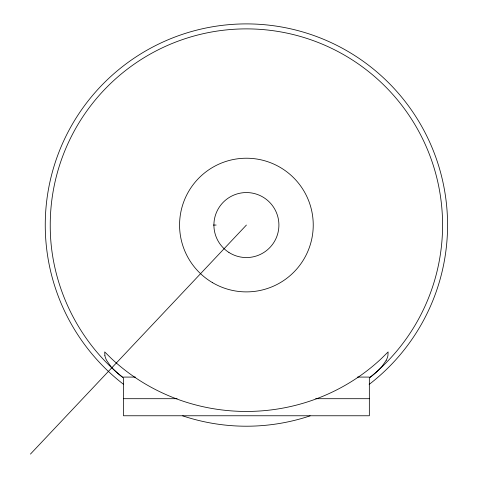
<?xml version="1.0" encoding="UTF-8"?>
<svg xmlns="http://www.w3.org/2000/svg" width="478" height="478" viewBox="0 0 478 478"><rect width="100%" height="100%" fill="white"/><g stroke="black" fill="none" stroke-linecap="round" stroke-linejoin="round"><path stroke-width="0.72" d="M386.176 360.37L382.215 366.154A390.024 99.281 0 0 1 370.02 377.351M30.437 454.1L246.409 225.054M213.343 225.054L216.122 225.054M135.399 377.082L123.479 377.082L123.479 415.764L369.339 415.764L369.339 377.082L357.419 377.082M123.479 398.7L177.123 398.7M315.695 398.7L369.339 398.7M110.597 366.154L106.642 360.37A234.005 59.565 0 0 1 104.885 355.704M104.903 355.704L104.7 351.922L111.237 358.375A193.775 187.388 0 0 0 212.453 408.559L215.285 409.019A194.116 187.717 0 0 0 277.527 409.019L280.365 408.553A193.775 187.388 0 0 0 381.587 358.375L388.112 351.922L387.915 355.704A233.987 59.559 0 0 1 386.158 360.37M123.677 384.432A201.154 201.154 0 0 1 98.181 89.069A201.154 201.154 0 0 1 394.637 89.069A201.154 201.154 0 0 1 369.141 384.432M310.144 415.848A201.154 201.154 0 0 1 182.674 415.848M370.056 377.351A196.171 196.171 0 0 0 330.256 47.704A196.171 196.171 0 0 0 50.238 226.142C50.238 284.028 77.609 341.125 122.762 377.357A390.036 99.287 0 0 1 110.561 366.16M228.92 252.45A32.504 32.504 0 0 0 278.877 226.5A32.504 32.504 0 0 0 231.424 196.213A32.504 32.504 0 0 0 228.92 252.45M212.357 282.564A66.83 66.83 0 0 0 313.233 225.789A66.83 66.83 0 0 0 213.63 166.81A66.83 66.83 0 0 0 212.357 282.564"/></g></svg>
